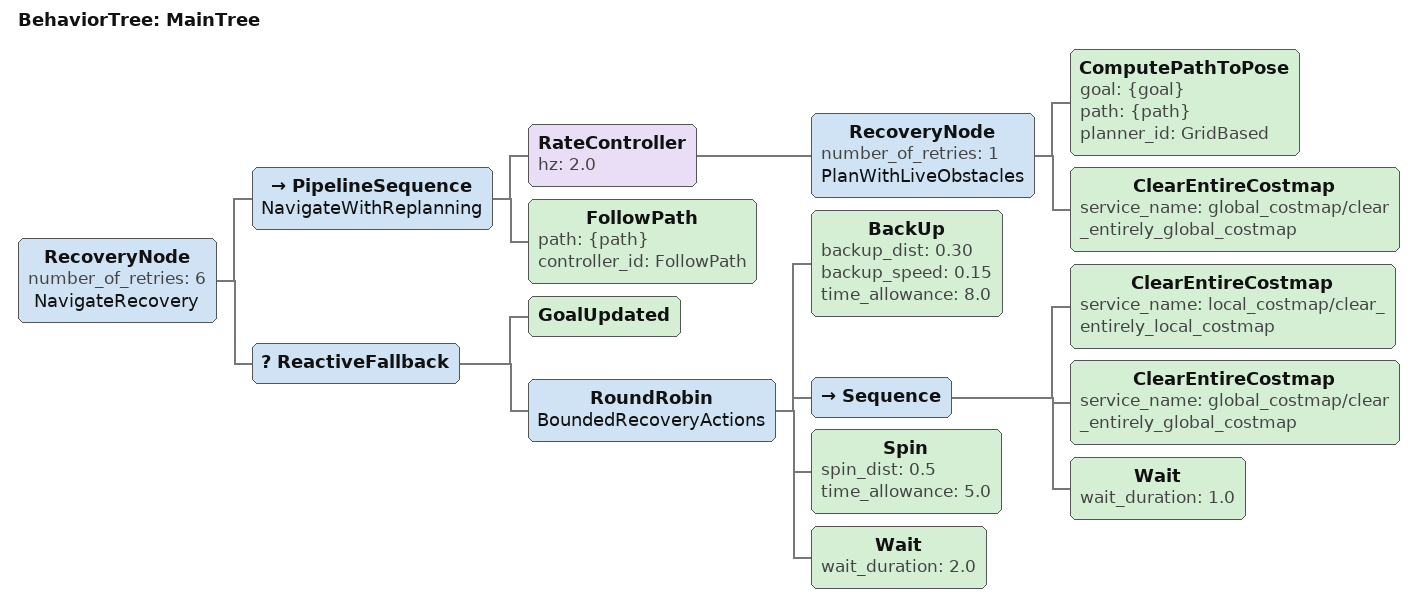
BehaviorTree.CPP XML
<!-- Replan around live obstacles and try a collision-checked retreat before spinning. -->
<root main_tree_to_execute="MainTree">
  <BehaviorTree ID="MainTree">
    <RecoveryNode number_of_retries="6" name="NavigateRecovery">
      <PipelineSequence name="NavigateWithReplanning">
        <RateController hz="2.0">
          <RecoveryNode number_of_retries="1" name="PlanWithLiveObstacles">
            <ComputePathToPose goal="{goal}" path="{path}" planner_id="GridBased"/>
            <ClearEntireCostmap service_name="global_costmap/clear_entirely_global_costmap"/>
          </RecoveryNode>
        </RateController>
        <FollowPath path="{path}" controller_id="FollowPath"/>
      </PipelineSequence>
      <ReactiveFallback>
        <GoalUpdated/>
        <RoundRobin name="BoundedRecoveryActions">
          <BackUp backup_dist="0.30" backup_speed="0.15" time_allowance="8.0"/>
          <Sequence>
            <ClearEntireCostmap service_name="local_costmap/clear_entirely_local_costmap"/>
            <ClearEntireCostmap service_name="global_costmap/clear_entirely_global_costmap"/>
            <Wait wait_duration="1.0"/>
          </Sequence>
          <Spin spin_dist="0.5" time_allowance="5.0"/>
          <Wait wait_duration="2.0"/>
        </RoundRobin>
      </ReactiveFallback>
    </RecoveryNode>
  </BehaviorTree>
</root>
